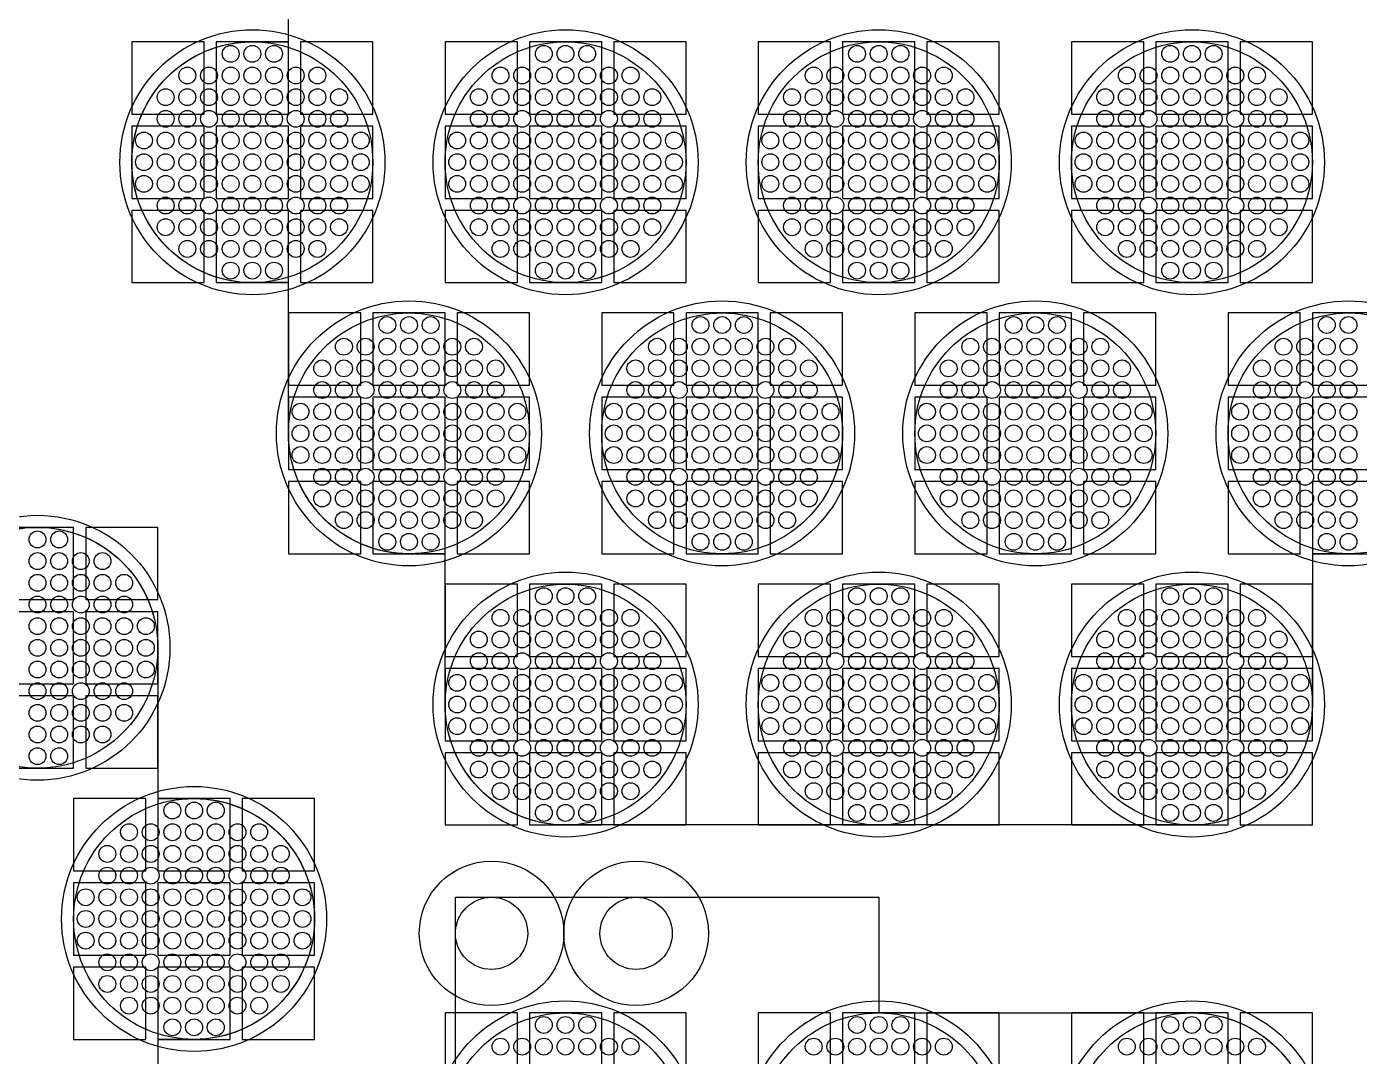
# Model space of a CAD drawing. Extents: x -49 to 54, y -38 to 38.
# Drawn here: x -33.47 to -27.94, y 10.43 to 14.7 of the extents above; entities that cross this region are included whole.
import ezdxf

# ---------------------------------------------------------------- set-up
doc = ezdxf.new("R2010")
doc.units = 0
for name, color, linetype in [('ADHESIVE_VIA_OPENINGS', 30, 'CONTINUOUS'), ('BACK_LAYER', 5, 'CONTINUOUS'), ('COND_LAYER_LOWER_ELECTRODE', 6, 'CONTINUOUS'), ('CONDUCTIVE_LAYER_BACK_LAYER', 2, 'CONTINUOUS'), ('EMITTER', 3, 'CONTINUOUS'), ('LOWER_ELECTRODE', 1, 'CONTINUOUS'), ('SUBSTRATE_VIA', 4, 'CONTINUOUS')]:
    doc.layers.add(name, color=color, linetype=linetype)

msp = doc.modelspace()

# ---------------------------------------------------------------- linework, layer by layer
at = {"layer": 'ADHESIVE_VIA_OPENINGS'}
for centre in [(-31.5372, 10.9366), (-30.9372, 10.9366)]:
    msp.add_circle(centre, 0.3, dxfattribs=at)
at = {"layer": 'BACK_LAYER'}
for points in [[(-33.0302, 14.3384), (-32.7302, 14.3384), (-32.7302, 14.6384), (-33.0302, 14.6384)], [(-32.6802, 14.3384), (-32.3802, 14.3384), (-32.3802, 14.6384), (-32.6802, 14.6384)], [(-32.3302, 14.3384), (-32.0302, 14.3384), (-32.0302, 14.6384), (-32.3302, 14.6384)], [(-31.7302, 14.3384), (-31.4302, 14.3384), (-31.4302, 14.6384), (-31.7302, 14.6384)], [(-31.3802, 14.3384), (-31.0802, 14.3384), (-31.0802, 14.6384), (-31.3802, 14.6384)], [(-31.0302, 14.3384), (-30.7302, 14.3384), (-30.7302, 14.6384), (-31.0302, 14.6384)], [(-30.4302, 14.3384), (-30.1302, 14.3384), (-30.1302, 14.6384), (-30.4302, 14.6384)], [(-30.0802, 14.3384), (-29.7802, 14.3384), (-29.7802, 14.6384), (-30.0802, 14.6384)], [(-29.7302, 14.3384), (-29.4302, 14.3384), (-29.4302, 14.6384), (-29.7302, 14.6384)], [(-29.1302, 14.3384), (-28.8302, 14.3384), (-28.8302, 14.6384), (-29.1302, 14.6384)], [(-28.7802, 14.3384), (-28.4802, 14.3384), (-28.4802, 14.6384), (-28.7802, 14.6384)], [(-28.4302, 14.3384), (-28.1302, 14.3384), (-28.1302, 14.6384), (-28.4302, 14.6384)], [(-33.0302, 13.9884), (-32.7302, 13.9884), (-32.7302, 14.2884), (-33.0302, 14.2884)], [(-32.6802, 13.9884), (-32.3802, 13.9884), (-32.3802, 14.2884), (-32.6802, 14.2884)], [(-32.3302, 13.9884), (-32.0302, 13.9884), (-32.0302, 14.2884), (-32.3302, 14.2884)], [(-31.7302, 13.9884), (-31.4302, 13.9884), (-31.4302, 14.2884), (-31.7302, 14.2884)], [(-31.3802, 13.9884), (-31.0802, 13.9884), (-31.0802, 14.2884), (-31.3802, 14.2884)], [(-31.0302, 13.9884), (-30.7302, 13.9884), (-30.7302, 14.2884), (-31.0302, 14.2884)], [(-30.4302, 13.9884), (-30.1302, 13.9884), (-30.1302, 14.2884), (-30.4302, 14.2884)], [(-30.0802, 13.9884), (-29.7802, 13.9884), (-29.7802, 14.2884), (-30.0802, 14.2884)], [(-29.7302, 13.9884), (-29.4302, 13.9884), (-29.4302, 14.2884), (-29.7302, 14.2884)], [(-29.1302, 13.9884), (-28.8302, 13.9884), (-28.8302, 14.2884), (-29.1302, 14.2884)], [(-28.7802, 13.9884), (-28.4802, 13.9884), (-28.4802, 14.2884), (-28.7802, 14.2884)], [(-28.4302, 13.9884), (-28.1302, 13.9884), (-28.1302, 14.2884), (-28.4302, 14.2884)], [(-33.0302, 13.6384), (-32.7302, 13.6384), (-32.7302, 13.9384), (-33.0302, 13.9384)], [(-32.6802, 13.6384), (-32.3802, 13.6384), (-32.3802, 13.9384), (-32.6802, 13.9384)], [(-32.3302, 13.6384), (-32.0302, 13.6384), (-32.0302, 13.9384), (-32.3302, 13.9384)], [(-31.7302, 13.6384), (-31.4302, 13.6384), (-31.4302, 13.9384), (-31.7302, 13.9384)], [(-31.3802, 13.6384), (-31.0802, 13.6384), (-31.0802, 13.9384), (-31.3802, 13.9384)], [(-31.0302, 13.6384), (-30.7302, 13.6384), (-30.7302, 13.9384), (-31.0302, 13.9384)], [(-30.4302, 13.6384), (-30.1302, 13.6384), (-30.1302, 13.9384), (-30.4302, 13.9384)], [(-30.0802, 13.6384), (-29.7802, 13.6384), (-29.7802, 13.9384), (-30.0802, 13.9384)], [(-29.7302, 13.6384), (-29.4302, 13.6384), (-29.4302, 13.9384), (-29.7302, 13.9384)], [(-29.1302, 13.6384), (-28.8302, 13.6384), (-28.8302, 13.9384), (-29.1302, 13.9384)], [(-28.7802, 13.6384), (-28.4802, 13.6384), (-28.4802, 13.9384), (-28.7802, 13.9384)], [(-28.4302, 13.6384), (-28.1302, 13.6384), (-28.1302, 13.9384), (-28.4302, 13.9384)], [(-32.3802, 13.2125), (-32.0802, 13.2125), (-32.0802, 13.5125), (-32.3802, 13.5125)], [(-32.0302, 13.2125), (-31.7302, 13.2125), (-31.7302, 13.5125), (-32.0302, 13.5125)], [(-31.6802, 13.2125), (-31.3802, 13.2125), (-31.3802, 13.5125), (-31.6802, 13.5125)], [(-31.0802, 13.2125), (-30.7802, 13.2125), (-30.7802, 13.5125), (-31.0802, 13.5125)], [(-30.7302, 13.2125), (-30.4302, 13.2125), (-30.4302, 13.5125), (-30.7302, 13.5125)], [(-30.3802, 13.2125), (-30.0802, 13.2125), (-30.0802, 13.5125), (-30.3802, 13.5125)], [(-29.7802, 13.2125), (-29.4802, 13.2125), (-29.4802, 13.5125), (-29.7802, 13.5125)], [(-29.4302, 13.2125), (-29.1302, 13.2125), (-29.1302, 13.5125), (-29.4302, 13.5125)], [(-29.0802, 13.2125), (-28.7802, 13.2125), (-28.7802, 13.5125), (-29.0802, 13.5125)], [(-28.4802, 13.2125), (-28.1802, 13.2125), (-28.1802, 13.5125), (-28.4802, 13.5125)], [(-28.1302, 13.2125), (-27.8302, 13.2125), (-27.8302, 13.5125), (-28.1302, 13.5125)], [(-32.3802, 12.8625), (-32.0802, 12.8625), (-32.0802, 13.1625), (-32.3802, 13.1625)], [(-32.0302, 12.8625), (-31.7302, 12.8625), (-31.7302, 13.1625), (-32.0302, 13.1625)], [(-31.6802, 12.8625), (-31.3802, 12.8625), (-31.3802, 13.1625), (-31.6802, 13.1625)], [(-31.0802, 12.8625), (-30.7802, 12.8625), (-30.7802, 13.1625), (-31.0802, 13.1625)], [(-30.7302, 12.8625), (-30.4302, 12.8625), (-30.4302, 13.1625), (-30.7302, 13.1625)], [(-30.3802, 12.8625), (-30.0802, 12.8625), (-30.0802, 13.1625), (-30.3802, 13.1625)], [(-29.7802, 12.8625), (-29.4802, 12.8625), (-29.4802, 13.1625), (-29.7802, 13.1625)], [(-29.4302, 12.8625), (-29.1302, 12.8625), (-29.1302, 13.1625), (-29.4302, 13.1625)], [(-29.0802, 12.8625), (-28.7802, 12.8625), (-28.7802, 13.1625), (-29.0802, 13.1625)], [(-28.4802, 12.8625), (-28.1802, 12.8625), (-28.1802, 13.1625), (-28.4802, 13.1625)], [(-28.1302, 12.8625), (-27.8302, 12.8625), (-27.8302, 13.1625), (-28.1302, 13.1625)], [(-32.3802, 12.5125), (-32.0802, 12.5125), (-32.0802, 12.8125), (-32.3802, 12.8125)], [(-32.0302, 12.5125), (-31.7302, 12.5125), (-31.7302, 12.8125), (-32.0302, 12.8125)], [(-31.6802, 12.5125), (-31.3802, 12.5125), (-31.3802, 12.8125), (-31.6802, 12.8125)], [(-31.0802, 12.5125), (-30.7802, 12.5125), (-30.7802, 12.8125), (-31.0802, 12.8125)], [(-30.7302, 12.5125), (-30.4302, 12.5125), (-30.4302, 12.8125), (-30.7302, 12.8125)], [(-30.3802, 12.5125), (-30.0802, 12.5125), (-30.0802, 12.8125), (-30.3802, 12.8125)], [(-29.7802, 12.5125), (-29.4802, 12.5125), (-29.4802, 12.8125), (-29.7802, 12.8125)], [(-29.4302, 12.5125), (-29.1302, 12.5125), (-29.1302, 12.8125), (-29.4302, 12.8125)], [(-29.0802, 12.5125), (-28.7802, 12.5125), (-28.7802, 12.8125), (-29.0802, 12.8125)], [(-28.4802, 12.5125), (-28.1802, 12.5125), (-28.1802, 12.8125), (-28.4802, 12.8125)], [(-28.1302, 12.5125), (-27.8302, 12.5125), (-27.8302, 12.8125), (-28.1302, 12.8125)], [(-33.5721, 12.3223), (-33.2721, 12.3223), (-33.2721, 12.6223), (-33.5721, 12.6223)], [(-33.2221, 12.3223), (-32.9221, 12.3223), (-32.9221, 12.6223), (-33.2221, 12.6223)], [(-31.7302, 12.0867), (-31.4302, 12.0867), (-31.4302, 12.3867), (-31.7302, 12.3867)], [(-31.3802, 12.0867), (-31.0802, 12.0867), (-31.0802, 12.3867), (-31.3802, 12.3867)], [(-31.0302, 12.0867), (-30.7302, 12.0867), (-30.7302, 12.3867), (-31.0302, 12.3867)], [(-30.4302, 12.0867), (-30.1302, 12.0867), (-30.1302, 12.3867), (-30.4302, 12.3867)], [(-30.0802, 12.0867), (-29.7802, 12.0867), (-29.7802, 12.3867), (-30.0802, 12.3867)], [(-29.7302, 12.0867), (-29.4302, 12.0867), (-29.4302, 12.3867), (-29.7302, 12.3867)], [(-29.1302, 12.0867), (-28.8302, 12.0867), (-28.8302, 12.3867), (-29.1302, 12.3867)], [(-28.7802, 12.0867), (-28.4802, 12.0867), (-28.4802, 12.3867), (-28.7802, 12.3867)], [(-28.4302, 12.0867), (-28.1302, 12.0867), (-28.1302, 12.3867), (-28.4302, 12.3867)], [(-33.5721, 11.9723), (-33.2721, 11.9723), (-33.2721, 12.2723), (-33.5721, 12.2723)], [(-33.2221, 11.9723), (-32.9221, 11.9723), (-32.9221, 12.2723), (-33.2221, 12.2723)], [(-31.7302, 11.7367), (-31.4302, 11.7367), (-31.4302, 12.0367), (-31.7302, 12.0367)], [(-31.3802, 11.7367), (-31.0802, 11.7367), (-31.0802, 12.0367), (-31.3802, 12.0367)], [(-31.0302, 11.7367), (-30.7302, 11.7367), (-30.7302, 12.0367), (-31.0302, 12.0367)], [(-30.4302, 11.7367), (-30.1302, 11.7367), (-30.1302, 12.0367), (-30.4302, 12.0367)], [(-30.0802, 11.7367), (-29.7802, 11.7367), (-29.7802, 12.0367), (-30.0802, 12.0367)], [(-29.7302, 11.7367), (-29.4302, 11.7367), (-29.4302, 12.0367), (-29.7302, 12.0367)], [(-29.1302, 11.7367), (-28.8302, 11.7367), (-28.8302, 12.0367), (-29.1302, 12.0367)], [(-28.7802, 11.7367), (-28.4802, 11.7367), (-28.4802, 12.0367), (-28.7802, 12.0367)], [(-28.4302, 11.7367), (-28.1302, 11.7367), (-28.1302, 12.0367), (-28.4302, 12.0367)], [(-33.5721, 11.6223), (-33.2721, 11.6223), (-33.2721, 11.9223), (-33.5721, 11.9223)], [(-33.2221, 11.6223), (-32.9221, 11.6223), (-32.9221, 11.9223), (-33.2221, 11.9223)], [(-31.7302, 11.3867), (-31.4302, 11.3867), (-31.4302, 11.6867), (-31.7302, 11.6867)], [(-31.3802, 11.3867), (-31.0802, 11.3867), (-31.0802, 11.6867), (-31.3802, 11.6867)], [(-31.0302, 11.3867), (-30.7302, 11.3867), (-30.7302, 11.6867), (-31.0302, 11.6867)], [(-30.4302, 11.3867), (-30.1302, 11.3867), (-30.1302, 11.6867), (-30.4302, 11.6867)], [(-30.0802, 11.3867), (-29.7802, 11.3867), (-29.7802, 11.6867), (-30.0802, 11.6867)], [(-29.7302, 11.3867), (-29.4302, 11.3867), (-29.4302, 11.6867), (-29.7302, 11.6867)], [(-29.1302, 11.3867), (-28.8302, 11.3867), (-28.8302, 11.6867), (-29.1302, 11.6867)], [(-28.7802, 11.3867), (-28.4802, 11.3867), (-28.4802, 11.6867), (-28.7802, 11.6867)], [(-28.4302, 11.3867), (-28.1302, 11.3867), (-28.1302, 11.6867), (-28.4302, 11.6867)], [(-33.2721, 11.1965), (-32.9721, 11.1965), (-32.9721, 11.4965), (-33.2721, 11.4965)], [(-32.9221, 11.1965), (-32.6221, 11.1965), (-32.6221, 11.4965), (-32.9221, 11.4965)], [(-32.5721, 11.1965), (-32.2721, 11.1965), (-32.2721, 11.4965), (-32.5721, 11.4965)], [(-33.2721, 10.8465), (-32.9721, 10.8465), (-32.9721, 11.1465), (-33.2721, 11.1465)], [(-32.9221, 10.8465), (-32.6221, 10.8465), (-32.6221, 11.1465), (-32.9221, 11.1465)], [(-32.5721, 10.8465), (-32.2721, 10.8465), (-32.2721, 11.1465), (-32.5721, 11.1465)], [(-33.2721, 10.4965), (-32.9721, 10.4965), (-32.9721, 10.7965), (-33.2721, 10.7965)], [(-32.9221, 10.4965), (-32.6221, 10.4965), (-32.6221, 10.7965), (-32.9221, 10.7965)], [(-32.5721, 10.4965), (-32.2721, 10.4965), (-32.2721, 10.7965), (-32.5721, 10.7965)], [(-31.7302, 10.3063), (-31.4302, 10.3063), (-31.4302, 10.6063), (-31.7302, 10.6063)], [(-31.3802, 10.3063), (-31.0802, 10.3063), (-31.0802, 10.6063), (-31.3802, 10.6063)], [(-31.0302, 10.3063), (-30.7302, 10.3063), (-30.7302, 10.6063), (-31.0302, 10.6063)], [(-30.4302, 10.3063), (-30.1302, 10.3063), (-30.1302, 10.6063), (-30.4302, 10.6063)], [(-30.0802, 10.3063), (-29.7802, 10.3063), (-29.7802, 10.6063), (-30.0802, 10.6063)], [(-29.7302, 10.3063), (-29.4302, 10.3063), (-29.4302, 10.6063), (-29.7302, 10.6063)], [(-29.1302, 10.3063), (-28.8302, 10.3063), (-28.8302, 10.6063), (-29.1302, 10.6063)], [(-28.7802, 10.3063), (-28.4802, 10.3063), (-28.4802, 10.6063), (-28.7802, 10.6063)], [(-28.4302, 10.3063), (-28.1302, 10.3063), (-28.1302, 10.6063), (-28.4302, 10.6063)]]:
    msp.add_lwpolyline(points, close=True, dxfattribs=at)
at = {"layer": 'COND_LAYER_LOWER_ELECTRODE'}
for centre in [(-32.5302, 14.1384), (-31.2302, 14.1384), (-29.9302, 14.1384), (-28.6302, 14.1384), (-31.8802, 13.0125), (-30.5802, 13.0125), (-29.2802, 13.0125), (-27.9802, 13.0125), (-33.4221, 12.1223), (-31.2302, 11.8867), (-29.9302, 11.8867), (-28.6302, 11.8867), (-32.7721, 10.9965), (-31.2302, 10.1063), (-29.9302, 10.1063), (-28.6302, 10.1063)]:
    msp.add_circle(centre, 0.55, dxfattribs=at)
at = {"layer": 'CONDUCTIVE_LAYER_BACK_LAYER'}
for points in [[(-27.9306, 12.515), (-27.9504, 12.5134), (-27.9703, 12.5126), (-28.1302, 12.5126), (-28.1302, 11.8867), (-28.1306, 11.8668), (-28.1318, 11.847), (-28.1338, 11.8272), (-28.1365, 11.8075), (-28.1401, 11.7879), (-28.1444, 11.7685), (-28.1495, 11.7493), (-28.1553, 11.7303), (-28.1619, 11.7115), (-28.1692, 11.6931), (-28.1773, 11.6749), (-28.1861, 11.657), (-28.1956, 11.6396), (-28.2057, 11.6225), (-28.2166, 11.6058), (-28.2281, 11.5896), (-28.2402, 11.5738), (-28.2529, 11.5586), (-28.2663, 11.5438), (-28.2802, 11.5296), (-28.2947, 11.516), (-28.3097, 11.503), (-28.3252, 11.4905), (-28.3412, 11.4787), (-28.3576, 11.4675), (-28.3745, 11.457), (-28.3918, 11.4472), (-28.4094, 11.4381), (-28.4275, 11.4297), (-28.4458, 11.422), (-28.4644, 11.415), (-28.4833, 11.4088), (-28.5024, 11.4033), (-28.5217, 11.3986), (-28.5412, 11.3947), (-28.5609, 11.3915), (-28.5806, 11.3892), (-28.6004, 11.3876), (-28.6203, 11.3868), (-31.2402, 11.3868), (-31.26, 11.3876), (-31.2798, 11.3892), (-31.2996, 11.3915), (-31.3192, 11.3947), (-31.3387, 11.3986), (-31.358, 11.4033), (-31.3771, 11.4088), (-31.396, 11.415), (-31.4147, 11.422), (-31.433, 11.4297), (-31.451, 11.4381), (-31.4687, 11.4472), (-31.4859, 11.457), (-31.5028, 11.4675), (-31.5193, 11.4787), (-31.5353, 11.4905), (-31.5508, 11.503), (-31.5658, 11.516), (-31.5802, 11.5296), (-31.5942, 11.5438), (-31.6075, 11.5586), (-31.6203, 11.5738), (-31.6324, 11.5896), (-31.6439, 11.6058), (-31.6547, 11.6225), (-31.6649, 11.6396), (-31.6744, 11.657), (-31.6831, 11.6749), (-31.6912, 11.6931), (-31.6985, 11.7115), (-31.7051, 11.7303), (-31.711, 11.7493), (-31.7161, 11.7685), (-31.7204, 11.7879), (-31.7239, 11.8075), (-31.7267, 11.8272), (-31.7286, 11.847), (-31.7298, 11.8668), (-31.7302, 11.8867), (-31.7302, 12.5126), (-31.8902, 12.5126), (-31.91, 12.5134), (-31.9298, 12.515), (-31.9496, 12.5174), (-31.9692, 12.5205), (-31.9887, 12.5244), (-32.008, 12.5291), (-32.0271, 12.5346), (-32.046, 12.5408), (-32.0647, 12.5478), (-32.083, 12.5555), (-32.101, 12.5639), (-32.1187, 12.573), (-32.1359, 12.5829), (-32.1528, 12.5934), (-32.1693, 12.6045), (-32.1853, 12.6164), (-32.2008, 12.6288), (-32.2158, 12.6418), (-32.2302, 12.6555), (-32.2442, 12.6697), (-32.2575, 12.6844), (-32.2703, 12.6997), (-32.2824, 12.7154), (-32.2939, 12.7317), (-32.3047, 12.7483), (-32.3149, 12.7654), (-32.3244, 12.7829), (-32.3331, 12.8007), (-32.3412, 12.8189), (-32.3485, 12.8374), (-32.3551, 12.8561), (-32.361, 12.8751), (-32.3661, 12.8944), (-32.3704, 12.9138), (-32.3739, 12.9333), (-32.3767, 12.953), (-32.3786, 12.9728), (-32.3798, 12.9927), (-32.3802, 13.0125), (-32.3802, 13.6385), (-32.5402, 13.6385), (-32.56, 13.6393), (-32.5798, 13.6408), (-32.5996, 13.6432), (-32.6192, 13.6463), (-32.6387, 13.6503), (-32.658, 13.655), (-32.6771, 13.6604), (-32.696, 13.6667), (-32.7147, 13.6736), (-32.733, 13.6813), (-32.751, 13.6897), (-32.7687, 13.6989), (-32.7859, 13.7087), (-32.8028, 13.7192), (-32.8193, 13.7304), (-32.8353, 13.7422), (-32.8508, 13.7546), (-32.8658, 13.7677), (-32.8802, 13.7813), (-32.8942, 13.7955), (-32.9075, 13.8103), (-32.9203, 13.8255), (-32.9324, 13.8413), (-32.9439, 13.8575), (-32.9547, 13.8742), (-32.9649, 13.8912), (-32.9744, 13.9087), (-32.9831, 13.9266), (-32.9912, 13.9447), (-32.9985, 13.9632), (-33.0051, 13.982), (-33.011, 14.001), (-33.0161, 14.0202), (-33.0204, 14.0396), (-33.0239, 14.0592), (-33.0267, 14.0789), (-33.0286, 14.0986), (-33.0298, 14.1185), (-33.0302, 14.1384), (-33.0298, 14.1582), (-33.0286, 14.1781), (-33.0267, 14.1979), (-33.0239, 14.2176), (-33.0204, 14.2371), (-33.0161, 14.2565), (-33.011, 14.2758), (-33.0051, 14.2948), (-32.9985, 14.3135), (-32.9912, 14.332), (-32.9831, 14.3502), (-32.9744, 14.368), (-32.9649, 14.3855), (-32.9547, 14.4026), (-32.9439, 14.4192), (-32.9324, 14.4355), (-32.9203, 14.4512), (-32.9075, 14.4665), (-32.8942, 14.4812), (-32.8802, 14.4954), (-32.8658, 14.509), (-32.8508, 14.5221), (-32.8353, 14.5345), (-32.8193, 14.5463), (-32.8028, 14.5575), (-32.7859, 14.568), (-32.7687, 14.5779), (-32.751, 14.587), (-32.733, 14.5954), (-32.7147, 14.6031), (-32.696, 14.6101), (-32.6771, 14.6163), (-32.658, 14.6218), (-32.6387, 14.6265), (-32.6192, 14.6304), (-32.5996, 14.6335), (-32.5798, 14.6359), (-32.56, 14.6375), (-32.5402, 14.6383), (-32.3802, 14.6383), (-32.3802, 15.2642)], [(-33.5721, 12.6222), (-33.4121, 12.6222), (-33.3923, 12.6214), (-33.3725, 12.6199), (-33.3527, 12.6175), (-33.3331, 12.6144), (-33.3136, 12.6104), (-33.2943, 12.6057), (-33.2752, 12.6003), (-33.2563, 12.594), (-33.2376, 12.5871), (-33.2193, 12.5794), (-33.2013, 12.571), (-33.1836, 12.5618), (-33.1664, 12.552), (-33.1495, 12.5415), (-33.133, 12.5303), (-33.117, 12.5185), (-33.1015, 12.5061), (-33.0865, 12.493), (-33.0721, 12.4794), (-33.0581, 12.4652), (-33.0448, 12.4505), (-33.0321, 12.4352), (-33.0199, 12.4194), (-33.0084, 12.4032), (-32.9976, 12.3865), (-32.9874, 12.3695), (-32.9779, 12.352), (-32.9692, 12.3341), (-32.9611, 12.316), (-32.9538, 12.2975), (-32.9472, 12.2787), (-32.9413, 12.2597), (-32.9362, 12.2405), (-32.9319, 12.2211), (-32.9284, 12.2015), (-32.9256, 12.1818), (-32.9237, 12.1621), (-32.9225, 12.1422), (-32.9221, 12.1223), (-32.9221, 11.4964), (-32.7621, 11.4964), (-32.7423, 11.4956), (-32.7225, 11.494), (-32.7027, 11.4917), (-32.6831, 11.4885), (-32.6636, 11.4846), (-32.6443, 11.4799), (-32.6252, 11.4744), (-32.6063, 11.4682), (-32.5876, 11.4612), (-32.5693, 11.4535), (-32.5513, 11.4451), (-32.5336, 11.436), (-32.5164, 11.4262), (-32.4995, 11.4157), (-32.483, 11.4045), (-32.467, 11.3927), (-32.4515, 11.3802), (-32.4365, 11.3672), (-32.4221, 11.3536), (-32.4081, 11.3394), (-32.3948, 11.3246), (-32.3821, 11.3094), (-32.3699, 11.2936), (-32.3584, 11.2774), (-32.3476, 11.2607), (-32.3374, 11.2436), (-32.3279, 11.2262), (-32.3192, 11.2083), (-32.3111, 11.1901), (-32.3038, 11.1717), (-32.2972, 11.1529), (-32.2913, 11.1339), (-32.2862, 11.1147), (-32.2819, 11.0953), (-32.2784, 11.0757), (-32.2756, 11.056), (-32.2737, 11.0362), (-32.2725, 11.0164), (-32.2721, 10.9965), (-32.2725, 10.9766), (-32.2737, 10.9568), (-32.2756, 10.937), (-32.2784, 10.9173), (-32.2819, 10.8977), (-32.2862, 10.8783), (-32.2913, 10.8591), (-32.2972, 10.8401), (-32.3038, 10.8213), (-32.3111, 10.8029), (-32.3192, 10.7847), (-32.3279, 10.7669), (-32.3374, 10.7494), (-32.3476, 10.7323), (-32.3584, 10.7156), (-32.3699, 10.6994), (-32.3821, 10.6837), (-32.3948, 10.6684), (-32.4081, 10.6537), (-32.4221, 10.6395), (-32.4365, 10.6258), (-32.4515, 10.6128), (-32.467, 10.6003), (-32.483, 10.5885), (-32.4995, 10.5773), (-32.5164, 10.5668), (-32.5336, 10.557), (-32.5513, 10.5479), (-32.5693, 10.5395), (-32.5876, 10.5318), (-32.6063, 10.5248), (-32.6252, 10.5186), (-32.6443, 10.5131), (-32.6636, 10.5084), (-32.6831, 10.5045), (-32.7027, 10.5013), (-32.7225, 10.499), (-32.7423, 10.4974), (-32.7621, 10.4966), (-32.9221, 10.4966), (-32.9221, 9.8707)], [(-31.6872, 10.3091), (-31.6872, 11.0866), (-29.9302, 11.0866), (-29.9302, 10.6062), (-28.6203, 10.6062), (-28.6004, 10.6054), (-28.5806, 10.6038), (-28.5609, 10.6015), (-28.5412, 10.5983), (-28.5217, 10.5944), (-28.5024, 10.5897), (-28.4833, 10.5842), (-28.4644, 10.578), (-28.4458, 10.5711), (-28.4275, 10.5634), (-28.4094, 10.5549), (-28.3918, 10.5458), (-28.3745, 10.536), (-28.3576, 10.5255), (-28.3412, 10.5143), (-28.3252, 10.5025), (-28.3097, 10.49), (-28.2947, 10.477), (-28.2802, 10.4634), (-28.2663, 10.4492), (-28.2529, 10.4344), (-28.2402, 10.4192)]]:
    msp.add_lwpolyline(points, dxfattribs=at)
at = {"layer": 'EMITTER'}
for centre in [(-32.5302, 14.1384), (-31.2302, 14.1384), (-29.9302, 14.1384), (-28.6302, 14.1384), (-31.8802, 13.0125), (-30.5802, 13.0125), (-29.2802, 13.0125), (-27.9802, 13.0125), (-33.4221, 12.1223), (-31.2302, 11.8867), (-29.9302, 11.8867), (-28.6302, 11.8867), (-32.7721, 10.9965), (-31.2302, 10.1063), (-29.9302, 10.1063), (-28.6302, 10.1063)]:
    msp.add_circle(centre, 0.5, dxfattribs=at)
at = {"layer": 'LOWER_ELECTRODE'}
for centre in [(-32.6202, 14.5884), (-32.5302, 14.5884), (-32.4402, 14.5884), (-31.3202, 14.5884), (-31.2302, 14.5884), (-31.1402, 14.5884), (-30.0202, 14.5884), (-29.9302, 14.5884), (-29.8402, 14.5884), (-28.7202, 14.5884), (-28.6302, 14.5884), (-28.5402, 14.5884), (-32.8002, 14.4984), (-32.7102, 14.4984), (-32.6202, 14.4984), (-32.5302, 14.4984), (-32.4402, 14.4984), (-32.3502, 14.4984), (-32.2602, 14.4984), (-31.5002, 14.4984), (-31.4102, 14.4984), (-31.3202, 14.4984), (-31.2302, 14.4984), (-31.1402, 14.4984), (-31.0502, 14.4984), (-30.9602, 14.4984), (-30.2002, 14.4984), (-30.1102, 14.4984), (-30.0202, 14.4984), (-29.9302, 14.4984), (-29.8402, 14.4984), (-29.7502, 14.4984), (-29.6602, 14.4984), (-28.9002, 14.4984), (-28.8102, 14.4984), (-28.7202, 14.4984), (-28.6302, 14.4984), (-28.5402, 14.4984), (-28.4502, 14.4984), (-28.3602, 14.4984), (-32.8902, 14.4084), (-32.8002, 14.4084), (-32.7102, 14.4084), (-32.6202, 14.4084), (-32.5302, 14.4084), (-32.4402, 14.4084), (-32.3502, 14.4084), (-32.2602, 14.4084), (-32.1702, 14.4084), (-31.5902, 14.4084), (-31.5002, 14.4084), (-31.4102, 14.4084), (-31.3202, 14.4084), (-31.2302, 14.4084), (-31.1402, 14.4084), (-31.0502, 14.4084), (-30.9602, 14.4084), (-30.8702, 14.4084), (-30.2902, 14.4084), (-30.2002, 14.4084), (-30.1102, 14.4084), (-30.0202, 14.4084), (-29.9302, 14.4084), (-29.8402, 14.4084), (-29.7502, 14.4084), (-29.6602, 14.4084), (-29.5702, 14.4084), (-28.9902, 14.4084), (-28.9002, 14.4084), (-28.8102, 14.4084), (-28.7202, 14.4084), (-28.6302, 14.4084), (-28.5402, 14.4084), (-28.4502, 14.4084), (-28.3602, 14.4084), (-28.2702, 14.4084), (-32.8902, 14.3184), (-32.8002, 14.3184), (-32.7102, 14.3184), (-32.6202, 14.3184), (-32.5302, 14.3184), (-32.4402, 14.3184), (-32.3502, 14.3184), (-32.2602, 14.3184), (-32.1702, 14.3184), (-31.5902, 14.3184), (-31.5002, 14.3184), (-31.4102, 14.3184), (-31.3202, 14.3184), (-31.2302, 14.3184), (-31.1402, 14.3184), (-31.0502, 14.3184), (-30.9602, 14.3184), (-30.8702, 14.3184), (-30.2902, 14.3184), (-30.2002, 14.3184), (-30.1102, 14.3184), (-30.0202, 14.3184), (-29.9302, 14.3184), (-29.8402, 14.3184), (-29.7502, 14.3184), (-29.6602, 14.3184), (-29.5702, 14.3184), (-28.9902, 14.3184), (-28.9002, 14.3184), (-28.8102, 14.3184), (-28.7202, 14.3184), (-28.6302, 14.3184), (-28.5402, 14.3184), (-28.4502, 14.3184), (-28.3602, 14.3184), (-28.2702, 14.3184), (-32.9802, 14.2284), (-32.8902, 14.2284), (-32.8002, 14.2284), (-32.7102, 14.2284), (-32.6202, 14.2284), (-32.5302, 14.2284), (-32.4402, 14.2284), (-32.3502, 14.2284), (-32.2602, 14.2284), (-32.1702, 14.2284), (-32.0802, 14.2284), (-31.6802, 14.2284), (-31.5902, 14.2284), (-31.5002, 14.2284), (-31.4102, 14.2284), (-31.3202, 14.2284), (-31.2302, 14.2284), (-31.1402, 14.2284), (-31.0502, 14.2284), (-30.9602, 14.2284), (-30.8702, 14.2284), (-30.7802, 14.2284), (-30.3802, 14.2284), (-30.2902, 14.2284), (-30.2002, 14.2284), (-30.1102, 14.2284), (-30.0202, 14.2284), (-29.9302, 14.2284), (-29.8402, 14.2284), (-29.7502, 14.2284), (-29.6602, 14.2284), (-29.5702, 14.2284), (-29.4802, 14.2284), (-29.0802, 14.2284), (-28.9902, 14.2284), (-28.9002, 14.2284), (-28.8102, 14.2284), (-28.7202, 14.2284), (-28.6302, 14.2284), (-28.5402, 14.2284), (-28.4502, 14.2284), (-28.3602, 14.2284), (-28.2702, 14.2284), (-28.1802, 14.2284), (-32.9802, 14.1384), (-32.8902, 14.1384), (-32.8002, 14.1384), (-32.7102, 14.1384), (-32.6202, 14.1384), (-32.5302, 14.1384), (-32.4402, 14.1384), (-32.3502, 14.1384), (-32.2602, 14.1384), (-32.1702, 14.1384), (-32.0802, 14.1384), (-31.6802, 14.1384), (-31.5902, 14.1384), (-31.5002, 14.1384), (-31.4102, 14.1384), (-31.3202, 14.1384), (-31.2302, 14.1384), (-31.1402, 14.1384), (-31.0502, 14.1384), (-30.9602, 14.1384), (-30.8702, 14.1384), (-30.7802, 14.1384), (-30.3802, 14.1384), (-30.2902, 14.1384), (-30.2002, 14.1384), (-30.1102, 14.1384), (-30.0202, 14.1384), (-29.9302, 14.1384), (-29.8402, 14.1384), (-29.7502, 14.1384), (-29.6602, 14.1384), (-29.5702, 14.1384), (-29.4802, 14.1384), (-29.0802, 14.1384), (-28.9902, 14.1384), (-28.9002, 14.1384), (-28.8102, 14.1384), (-28.7202, 14.1384), (-28.6302, 14.1384), (-28.5402, 14.1384), (-28.4502, 14.1384), (-28.3602, 14.1384), (-28.2702, 14.1384), (-28.1802, 14.1384), (-32.9802, 14.0484), (-32.8902, 14.0484), (-32.8002, 14.0484), (-32.7102, 14.0484), (-32.6202, 14.0484), (-32.5302, 14.0484), (-32.4402, 14.0484), (-32.3502, 14.0484), (-32.2602, 14.0484), (-32.1702, 14.0484), (-32.0802, 14.0484), (-31.6802, 14.0484), (-31.5902, 14.0484), (-31.5002, 14.0484), (-31.4102, 14.0484), (-31.3202, 14.0484), (-31.2302, 14.0484), (-31.1402, 14.0484), (-31.0502, 14.0484), (-30.9602, 14.0484), (-30.8702, 14.0484), (-30.7802, 14.0484), (-30.3802, 14.0484), (-30.2902, 14.0484), (-30.2002, 14.0484), (-30.1102, 14.0484), (-30.0202, 14.0484), (-29.9302, 14.0484), (-29.8402, 14.0484), (-29.7502, 14.0484), (-29.6602, 14.0484), (-29.5702, 14.0484), (-29.4802, 14.0484), (-29.0802, 14.0484), (-28.9902, 14.0484), (-28.9002, 14.0484), (-28.8102, 14.0484), (-28.7202, 14.0484), (-28.6302, 14.0484), (-28.5402, 14.0484), (-28.4502, 14.0484), (-28.3602, 14.0484), (-28.2702, 14.0484), (-28.1802, 14.0484), (-32.8902, 13.9584), (-32.8002, 13.9584), (-32.7102, 13.9584), (-32.6202, 13.9584), (-32.5302, 13.9584), (-32.4402, 13.9584), (-32.3502, 13.9584), (-32.2602, 13.9584), (-32.1702, 13.9584), (-31.5902, 13.9584), (-31.5002, 13.9584), (-31.4102, 13.9584), (-31.3202, 13.9584), (-31.2302, 13.9584), (-31.1402, 13.9584), (-31.0502, 13.9584), (-30.9602, 13.9584), (-30.8702, 13.9584), (-30.2902, 13.9584), (-30.2002, 13.9584), (-30.1102, 13.9584), (-30.0202, 13.9584), (-29.9302, 13.9584), (-29.8402, 13.9584), (-29.7502, 13.9584), (-29.6602, 13.9584), (-29.5702, 13.9584), (-28.9902, 13.9584), (-28.9002, 13.9584), (-28.8102, 13.9584), (-28.7202, 13.9584), (-28.6302, 13.9584), (-28.5402, 13.9584), (-28.4502, 13.9584), (-28.3602, 13.9584), (-28.2702, 13.9584), (-32.8902, 13.8684), (-32.8002, 13.8684), (-32.7102, 13.8684), (-32.6202, 13.8684), (-32.5302, 13.8684), (-32.4402, 13.8684), (-32.3502, 13.8684), (-32.2602, 13.8684), (-32.1702, 13.8684), (-31.5902, 13.8684), (-31.5002, 13.8684), (-31.4102, 13.8684), (-31.3202, 13.8684), (-31.2302, 13.8684), (-31.1402, 13.8684), (-31.0502, 13.8684), (-30.9602, 13.8684), (-30.8702, 13.8684), (-30.2902, 13.8684), (-30.2002, 13.8684), (-30.1102, 13.8684), (-30.0202, 13.8684), (-29.9302, 13.8684), (-29.8402, 13.8684), (-29.7502, 13.8684), (-29.6602, 13.8684), (-29.5702, 13.8684), (-28.9902, 13.8684), (-28.9002, 13.8684), (-28.8102, 13.8684), (-28.7202, 13.8684), (-28.6302, 13.8684), (-28.5402, 13.8684), (-28.4502, 13.8684), (-28.3602, 13.8684), (-28.2702, 13.8684), (-32.8002, 13.7784), (-32.7102, 13.7784), (-32.6202, 13.7784), (-32.5302, 13.7784), (-32.4402, 13.7784), (-32.3502, 13.7784), (-32.2602, 13.7784), (-31.5002, 13.7784), (-31.4102, 13.7784), (-31.3202, 13.7784), (-31.2302, 13.7784), (-31.1402, 13.7784), (-31.0502, 13.7784), (-30.9602, 13.7784), (-30.2002, 13.7784), (-30.1102, 13.7784), (-30.0202, 13.7784), (-29.9302, 13.7784), (-29.8402, 13.7784), (-29.7502, 13.7784), (-29.6602, 13.7784), (-28.9002, 13.7784), (-28.8102, 13.7784), (-28.7202, 13.7784), (-28.6302, 13.7784), (-28.5402, 13.7784), (-28.4502, 13.7784), (-28.3602, 13.7784), (-32.6202, 13.6884), (-32.5302, 13.6884), (-32.4402, 13.6884), (-31.3202, 13.6884), (-31.2302, 13.6884), (-31.1402, 13.6884), (-30.0202, 13.6884), (-29.9302, 13.6884), (-29.8402, 13.6884), (-28.7202, 13.6884), (-28.6302, 13.6884), (-28.5402, 13.6884), (-31.9702, 13.4625), (-31.8802, 13.4625), (-31.7902, 13.4625), (-30.6702, 13.4625), (-30.5802, 13.4625), (-30.4902, 13.4625), (-29.3702, 13.4625), (-29.2802, 13.4625), (-29.1902, 13.4625), (-28.0702, 13.4625), (-27.9802, 13.4625), (-32.1502, 13.3725), (-32.0602, 13.3725), (-31.9702, 13.3725), (-31.8802, 13.3725), (-31.7902, 13.3725), (-31.7002, 13.3725), (-31.6102, 13.3725), (-30.8502, 13.3725), (-30.7602, 13.3725), (-30.6702, 13.3725), (-30.5802, 13.3725), (-30.4902, 13.3725), (-30.4002, 13.3725), (-30.3102, 13.3725), (-29.5502, 13.3725), (-29.4602, 13.3725), (-29.3702, 13.3725), (-29.2802, 13.3725), (-29.1902, 13.3725), (-29.1002, 13.3725), (-29.0102, 13.3725), (-28.2502, 13.3725), (-28.1602, 13.3725), (-28.0702, 13.3725), (-27.9802, 13.3725), (-32.2402, 13.2825), (-32.1502, 13.2825), (-32.0602, 13.2825), (-31.9702, 13.2825), (-31.8802, 13.2825), (-31.7902, 13.2825), (-31.7002, 13.2825), (-31.6102, 13.2825), (-31.5202, 13.2825), (-30.9402, 13.2825), (-30.8502, 13.2825), (-30.7602, 13.2825), (-30.6702, 13.2825), (-30.5802, 13.2825), (-30.4902, 13.2825), (-30.4002, 13.2825), (-30.3102, 13.2825), (-30.2202, 13.2825), (-29.6402, 13.2825), (-29.5502, 13.2825), (-29.4602, 13.2825), (-29.3702, 13.2825), (-29.2802, 13.2825), (-29.1902, 13.2825), (-29.1002, 13.2825), (-29.0102, 13.2825), (-28.9202, 13.2825), (-28.3402, 13.2825), (-28.2502, 13.2825), (-28.1602, 13.2825), (-28.0702, 13.2825), (-27.9802, 13.2825), (-32.2402, 13.1925), (-32.1502, 13.1925), (-32.0602, 13.1925), (-31.9702, 13.1925), (-31.8802, 13.1925), (-31.7902, 13.1925), (-31.7002, 13.1925), (-31.6102, 13.1925), (-31.5202, 13.1925), (-30.9402, 13.1925), (-30.8502, 13.1925), (-30.7602, 13.1925), (-30.6702, 13.1925), (-30.5802, 13.1925), (-30.4902, 13.1925), (-30.4002, 13.1925), (-30.3102, 13.1925), (-30.2202, 13.1925), (-29.6402, 13.1925), (-29.5502, 13.1925), (-29.4602, 13.1925), (-29.3702, 13.1925), (-29.2802, 13.1925), (-29.1902, 13.1925), (-29.1002, 13.1925), (-29.0102, 13.1925), (-28.9202, 13.1925), (-28.3402, 13.1925), (-28.2502, 13.1925), (-28.1602, 13.1925), (-28.0702, 13.1925), (-27.9802, 13.1925), (-32.3302, 13.1025), (-32.2402, 13.1025), (-32.1502, 13.1025), (-32.0602, 13.1025), (-31.9702, 13.1025), (-31.8802, 13.1025), (-31.7902, 13.1025), (-31.7002, 13.1025), (-31.6102, 13.1025), (-31.5202, 13.1025), (-31.4302, 13.1025), (-31.0302, 13.1025), (-30.9402, 13.1025), (-30.8502, 13.1025), (-30.7602, 13.1025), (-30.6702, 13.1025), (-30.5802, 13.1025), (-30.4902, 13.1025), (-30.4002, 13.1025), (-30.3102, 13.1025), (-30.2202, 13.1025), (-30.1302, 13.1025), (-29.7302, 13.1025), (-29.6402, 13.1025), (-29.5502, 13.1025), (-29.4602, 13.1025), (-29.3702, 13.1025), (-29.2802, 13.1025), (-29.1902, 13.1025), (-29.1002, 13.1025), (-29.0102, 13.1025), (-28.9202, 13.1025), (-28.8302, 13.1025), (-28.4302, 13.1025), (-28.3402, 13.1025), (-28.2502, 13.1025), (-28.1602, 13.1025), (-28.0702, 13.1025), (-27.9802, 13.1025), (-32.3302, 13.0125), (-32.2402, 13.0125), (-32.1502, 13.0125), (-32.0602, 13.0125), (-31.9702, 13.0125), (-31.8802, 13.0125), (-31.7902, 13.0125), (-31.7002, 13.0125), (-31.6102, 13.0125), (-31.5202, 13.0125), (-31.4302, 13.0125), (-31.0302, 13.0125), (-30.9402, 13.0125), (-30.8502, 13.0125), (-30.7602, 13.0125), (-30.6702, 13.0125), (-30.5802, 13.0125), (-30.4902, 13.0125), (-30.4002, 13.0125), (-30.3102, 13.0125), (-30.2202, 13.0125), (-30.1302, 13.0125), (-29.7302, 13.0125), (-29.6402, 13.0125), (-29.5502, 13.0125), (-29.4602, 13.0125), (-29.3702, 13.0125), (-29.2802, 13.0125), (-29.1902, 13.0125), (-29.1002, 13.0125), (-29.0102, 13.0125), (-28.9202, 13.0125), (-28.8302, 13.0125), (-28.4302, 13.0125), (-28.3402, 13.0125), (-28.2502, 13.0125), (-28.1602, 13.0125), (-28.0702, 13.0125), (-27.9802, 13.0125), (-32.3302, 12.9225), (-32.2402, 12.9225), (-32.1502, 12.9225), (-32.0602, 12.9225), (-31.9702, 12.9225), (-31.8802, 12.9225), (-31.7902, 12.9225), (-31.7002, 12.9225), (-31.6102, 12.9225), (-31.5202, 12.9225), (-31.4302, 12.9225), (-31.0302, 12.9225), (-30.9402, 12.9225), (-30.8502, 12.9225), (-30.7602, 12.9225), (-30.6702, 12.9225), (-30.5802, 12.9225), (-30.4902, 12.9225), (-30.4002, 12.9225), (-30.3102, 12.9225), (-30.2202, 12.9225), (-30.1302, 12.9225), (-29.7302, 12.9225), (-29.6402, 12.9225), (-29.5502, 12.9225), (-29.4602, 12.9225), (-29.3702, 12.9225), (-29.2802, 12.9225), (-29.1902, 12.9225), (-29.1002, 12.9225), (-29.0102, 12.9225), (-28.9202, 12.9225), (-28.8302, 12.9225), (-28.4302, 12.9225), (-28.3402, 12.9225), (-28.2502, 12.9225), (-28.1602, 12.9225), (-28.0702, 12.9225), (-27.9802, 12.9225), (-32.2402, 12.8325), (-32.1502, 12.8325), (-32.0602, 12.8325), (-31.9702, 12.8325), (-31.8802, 12.8325), (-31.7902, 12.8325), (-31.7002, 12.8325), (-31.6102, 12.8325), (-31.5202, 12.8325), (-30.9402, 12.8325), (-30.8502, 12.8325), (-30.7602, 12.8325), (-30.6702, 12.8325), (-30.5802, 12.8325), (-30.4902, 12.8325), (-30.4002, 12.8325), (-30.3102, 12.8325), (-30.2202, 12.8325), (-29.6402, 12.8325), (-29.5502, 12.8325), (-29.4602, 12.8325), (-29.3702, 12.8325), (-29.2802, 12.8325), (-29.1902, 12.8325), (-29.1002, 12.8325), (-29.0102, 12.8325), (-28.9202, 12.8325), (-28.3402, 12.8325), (-28.2502, 12.8325), (-28.1602, 12.8325), (-28.0702, 12.8325), (-27.9802, 12.8325), (-32.2402, 12.7425), (-32.1502, 12.7425), (-32.0602, 12.7425), (-31.9702, 12.7425), (-31.8802, 12.7425), (-31.7902, 12.7425), (-31.7002, 12.7425), (-31.6102, 12.7425), (-31.5202, 12.7425), (-30.9402, 12.7425), (-30.8502, 12.7425), (-30.7602, 12.7425), (-30.6702, 12.7425), (-30.5802, 12.7425), (-30.4902, 12.7425), (-30.4002, 12.7425), (-30.3102, 12.7425), (-30.2202, 12.7425), (-29.6402, 12.7425), (-29.5502, 12.7425), (-29.4602, 12.7425), (-29.3702, 12.7425), (-29.2802, 12.7425), (-29.1902, 12.7425), (-29.1002, 12.7425), (-29.0102, 12.7425), (-28.9202, 12.7425), (-28.3402, 12.7425), (-28.2502, 12.7425), (-28.1602, 12.7425), (-28.0702, 12.7425), (-27.9802, 12.7425), (-32.1502, 12.6525), (-32.0602, 12.6525), (-31.9702, 12.6525), (-31.8802, 12.6525), (-31.7902, 12.6525), (-31.7002, 12.6525), (-31.6102, 12.6525), (-30.8502, 12.6525), (-30.7602, 12.6525), (-30.6702, 12.6525), (-30.5802, 12.6525), (-30.4902, 12.6525), (-30.4002, 12.6525), (-30.3102, 12.6525), (-29.5502, 12.6525), (-29.4602, 12.6525), (-29.3702, 12.6525), (-29.2802, 12.6525), (-29.1902, 12.6525), (-29.1002, 12.6525), (-29.0102, 12.6525), (-28.2502, 12.6525), (-28.1602, 12.6525), (-28.0702, 12.6525), (-27.9802, 12.6525), (-33.4221, 12.5723), (-33.3321, 12.5723), (-31.9702, 12.5625), (-31.8802, 12.5625), (-31.7902, 12.5625), (-30.6702, 12.5625), (-30.5802, 12.5625), (-30.4902, 12.5625), (-29.3702, 12.5625), (-29.2802, 12.5625), (-29.1902, 12.5625), (-28.0702, 12.5625), (-27.9802, 12.5625), (-33.4221, 12.4823), (-33.3321, 12.4823), (-33.2421, 12.4823), (-33.1521, 12.4823), (-33.4221, 12.3923), (-33.3321, 12.3923), (-33.2421, 12.3923), (-33.1521, 12.3923), (-33.0621, 12.3923), (-33.4221, 12.3023), (-33.3321, 12.3023), (-33.2421, 12.3023), (-33.1521, 12.3023), (-33.0621, 12.3023), (-31.3202, 12.3367), (-31.2302, 12.3367), (-31.1402, 12.3367), (-30.0202, 12.3367), (-29.9302, 12.3367), (-29.8402, 12.3367), (-28.7202, 12.3367), (-28.6302, 12.3367), (-28.5402, 12.3367), (-31.5002, 12.2467), (-31.4102, 12.2467), (-31.3202, 12.2467), (-31.2302, 12.2467), (-31.1402, 12.2467), (-31.0502, 12.2467), (-30.9602, 12.2467), (-30.2002, 12.2467), (-30.1102, 12.2467), (-30.0202, 12.2467), (-29.9302, 12.2467), (-29.8402, 12.2467), (-29.7502, 12.2467), (-29.6602, 12.2467), (-28.9002, 12.2467), (-28.8102, 12.2467), (-28.7202, 12.2467), (-28.6302, 12.2467), (-28.5402, 12.2467), (-28.4502, 12.2467), (-28.3602, 12.2467), (-33.4221, 12.2123), (-33.3321, 12.2123), (-33.2421, 12.2123), (-33.1521, 12.2123), (-33.0621, 12.2123), (-32.9721, 12.2123), (-31.5902, 12.1567), (-31.5002, 12.1567), (-31.4102, 12.1567), (-31.3202, 12.1567), (-31.2302, 12.1567), (-31.1402, 12.1567), (-31.0502, 12.1567), (-30.9602, 12.1567), (-30.8702, 12.1567), (-30.2902, 12.1567), (-30.2002, 12.1567), (-30.1102, 12.1567), (-30.0202, 12.1567), (-29.9302, 12.1567), (-29.8402, 12.1567), (-29.7502, 12.1567), (-29.6602, 12.1567), (-29.5702, 12.1567), (-28.9902, 12.1567), (-28.9002, 12.1567), (-28.8102, 12.1567), (-28.7202, 12.1567), (-28.6302, 12.1567), (-28.5402, 12.1567), (-28.4502, 12.1567), (-28.3602, 12.1567), (-28.2702, 12.1567), (-33.4221, 12.1223), (-33.3321, 12.1223), (-33.2421, 12.1223), (-33.1521, 12.1223), (-33.0621, 12.1223), (-32.9721, 12.1223), (-33.4221, 12.0323), (-33.3321, 12.0323), (-33.2421, 12.0323), (-33.1521, 12.0323), (-33.0621, 12.0323), (-32.9721, 12.0323), (-31.5902, 12.0667), (-31.5002, 12.0667), (-31.4102, 12.0667), (-31.3202, 12.0667), (-31.2302, 12.0667), (-31.1402, 12.0667), (-31.0502, 12.0667), (-30.9602, 12.0667), (-30.8702, 12.0667), (-30.2902, 12.0667), (-30.2002, 12.0667), (-30.1102, 12.0667), (-30.0202, 12.0667), (-29.9302, 12.0667), (-29.8402, 12.0667), (-29.7502, 12.0667), (-29.6602, 12.0667), (-29.5702, 12.0667), (-28.9902, 12.0667), (-28.9002, 12.0667), (-28.8102, 12.0667), (-28.7202, 12.0667), (-28.6302, 12.0667), (-28.5402, 12.0667), (-28.4502, 12.0667), (-28.3602, 12.0667), (-28.2702, 12.0667), (-31.6802, 11.9767), (-31.5902, 11.9767), (-31.5002, 11.9767), (-31.4102, 11.9767), (-31.3202, 11.9767), (-31.2302, 11.9767), (-31.1402, 11.9767), (-31.0502, 11.9767), (-30.9602, 11.9767), (-30.8702, 11.9767), (-30.7802, 11.9767), (-30.3802, 11.9767), (-30.2902, 11.9767), (-30.2002, 11.9767), (-30.1102, 11.9767), (-30.0202, 11.9767), (-29.9302, 11.9767), (-29.8402, 11.9767), (-29.7502, 11.9767), (-29.6602, 11.9767), (-29.5702, 11.9767), (-29.4802, 11.9767), (-29.0802, 11.9767), (-28.9902, 11.9767), (-28.9002, 11.9767), (-28.8102, 11.9767), (-28.7202, 11.9767), (-28.6302, 11.9767), (-28.5402, 11.9767), (-28.4502, 11.9767), (-28.3602, 11.9767), (-28.2702, 11.9767), (-28.1802, 11.9767), (-33.4221, 11.9423), (-33.3321, 11.9423), (-33.2421, 11.9423), (-33.1521, 11.9423), (-33.0621, 11.9423), (-31.6802, 11.8867), (-31.5902, 11.8867), (-31.5002, 11.8867), (-31.4102, 11.8867), (-31.3202, 11.8867), (-31.2302, 11.8867), (-31.1402, 11.8867), (-31.0502, 11.8867), (-30.9602, 11.8867), (-30.8702, 11.8867), (-30.7802, 11.8867), (-30.3802, 11.8867), (-30.2902, 11.8867), (-30.2002, 11.8867), (-30.1102, 11.8867), (-30.0202, 11.8867), (-29.9302, 11.8867), (-29.8402, 11.8867), (-29.7502, 11.8867), (-29.6602, 11.8867), (-29.5702, 11.8867), (-29.4802, 11.8867), (-29.0802, 11.8867), (-28.9902, 11.8867), (-28.9002, 11.8867), (-28.8102, 11.8867), (-28.7202, 11.8867), (-28.6302, 11.8867), (-28.5402, 11.8867), (-28.4502, 11.8867), (-28.3602, 11.8867), (-28.2702, 11.8867), (-28.1802, 11.8867), (-33.4221, 11.8523), (-33.3321, 11.8523), (-33.2421, 11.8523), (-33.1521, 11.8523), (-33.0621, 11.8523), (-33.4221, 11.7623), (-33.3321, 11.7623), (-33.2421, 11.7623), (-33.1521, 11.7623), (-31.6802, 11.7967), (-31.5902, 11.7967), (-31.5002, 11.7967), (-31.4102, 11.7967), (-31.3202, 11.7967), (-31.2302, 11.7967), (-31.1402, 11.7967), (-31.0502, 11.7967), (-30.9602, 11.7967), (-30.8702, 11.7967), (-30.7802, 11.7967), (-30.3802, 11.7967), (-30.2902, 11.7967), (-30.2002, 11.7967), (-30.1102, 11.7967), (-30.0202, 11.7967), (-29.9302, 11.7967), (-29.8402, 11.7967), (-29.7502, 11.7967), (-29.6602, 11.7967), (-29.5702, 11.7967), (-29.4802, 11.7967), (-29.0802, 11.7967), (-28.9902, 11.7967), (-28.9002, 11.7967), (-28.8102, 11.7967), (-28.7202, 11.7967), (-28.6302, 11.7967), (-28.5402, 11.7967), (-28.4502, 11.7967), (-28.3602, 11.7967), (-28.2702, 11.7967), (-28.1802, 11.7967), (-31.5902, 11.7067), (-31.5002, 11.7067), (-31.4102, 11.7067), (-31.3202, 11.7067), (-31.2302, 11.7067), (-31.1402, 11.7067), (-31.0502, 11.7067), (-30.9602, 11.7067), (-30.8702, 11.7067), (-30.2902, 11.7067), (-30.2002, 11.7067), (-30.1102, 11.7067), (-30.0202, 11.7067), (-29.9302, 11.7067), (-29.8402, 11.7067), (-29.7502, 11.7067), (-29.6602, 11.7067), (-29.5702, 11.7067), (-28.9902, 11.7067), (-28.9002, 11.7067), (-28.8102, 11.7067), (-28.7202, 11.7067), (-28.6302, 11.7067), (-28.5402, 11.7067), (-28.4502, 11.7067), (-28.3602, 11.7067), (-28.2702, 11.7067), (-33.4221, 11.6723), (-33.3321, 11.6723), (-31.5902, 11.6167), (-31.5002, 11.6167), (-31.4102, 11.6167), (-31.3202, 11.6167), (-31.2302, 11.6167), (-31.1402, 11.6167), (-31.0502, 11.6167), (-30.9602, 11.6167), (-30.8702, 11.6167), (-30.2902, 11.6167), (-30.2002, 11.6167), (-30.1102, 11.6167), (-30.0202, 11.6167), (-29.9302, 11.6167), (-29.8402, 11.6167), (-29.7502, 11.6167), (-29.6602, 11.6167), (-29.5702, 11.6167), (-28.9902, 11.6167), (-28.9002, 11.6167), (-28.8102, 11.6167), (-28.7202, 11.6167), (-28.6302, 11.6167), (-28.5402, 11.6167), (-28.4502, 11.6167), (-28.3602, 11.6167), (-28.2702, 11.6167), (-31.5002, 11.5267), (-31.4102, 11.5267), (-31.3202, 11.5267), (-31.2302, 11.5267), (-31.1402, 11.5267), (-31.0502, 11.5267), (-30.9602, 11.5267), (-30.2002, 11.5267), (-30.1102, 11.5267), (-30.0202, 11.5267), (-29.9302, 11.5267), (-29.8402, 11.5267), (-29.7502, 11.5267), (-29.6602, 11.5267), (-28.9002, 11.5267), (-28.8102, 11.5267), (-28.7202, 11.5267), (-28.6302, 11.5267), (-28.5402, 11.5267), (-28.4502, 11.5267), (-28.3602, 11.5267), (-32.8621, 11.4465), (-32.7721, 11.4465), (-32.6821, 11.4465), (-31.3202, 11.4367), (-31.2302, 11.4367), (-31.1402, 11.4367), (-30.0202, 11.4367), (-29.9302, 11.4367), (-29.8402, 11.4367), (-28.7202, 11.4367), (-28.6302, 11.4367), (-28.5402, 11.4367), (-33.0421, 11.3565), (-32.9521, 11.3565), (-32.8621, 11.3565), (-32.7721, 11.3565), (-32.6821, 11.3565), (-32.5921, 11.3565), (-32.5021, 11.3565), (-33.1321, 11.2665), (-33.0421, 11.2665), (-32.9521, 11.2665), (-32.8621, 11.2665), (-32.7721, 11.2665), (-32.6821, 11.2665), (-32.5921, 11.2665), (-32.5021, 11.2665), (-32.4121, 11.2665), (-33.1321, 11.1765), (-33.0421, 11.1765), (-32.9521, 11.1765), (-32.8621, 11.1765), (-32.7721, 11.1765), (-32.6821, 11.1765), (-32.5921, 11.1765), (-32.5021, 11.1765), (-32.4121, 11.1765), (-33.2221, 11.0865), (-33.1321, 11.0865), (-33.0421, 11.0865), (-32.9521, 11.0865), (-32.8621, 11.0865), (-32.7721, 11.0865), (-32.6821, 11.0865), (-32.5921, 11.0865), (-32.5021, 11.0865), (-32.4121, 11.0865), (-32.3221, 11.0865), (-33.2221, 10.9965), (-33.1321, 10.9965), (-33.0421, 10.9965), (-32.9521, 10.9965), (-32.8621, 10.9965), (-32.7721, 10.9965), (-32.6821, 10.9965), (-32.5921, 10.9965), (-32.5021, 10.9965), (-32.4121, 10.9965), (-32.3221, 10.9965), (-33.2221, 10.9065), (-33.1321, 10.9065), (-33.0421, 10.9065), (-32.9521, 10.9065), (-32.8621, 10.9065), (-32.7721, 10.9065), (-32.6821, 10.9065), (-32.5921, 10.9065), (-32.5021, 10.9065), (-32.4121, 10.9065), (-32.3221, 10.9065), (-33.1321, 10.8165), (-33.0421, 10.8165), (-32.9521, 10.8165), (-32.8621, 10.8165), (-32.7721, 10.8165), (-32.6821, 10.8165), (-32.5921, 10.8165), (-32.5021, 10.8165), (-32.4121, 10.8165), (-33.1321, 10.7265), (-33.0421, 10.7265), (-32.9521, 10.7265), (-32.8621, 10.7265), (-32.7721, 10.7265), (-32.6821, 10.7265), (-32.5921, 10.7265), (-32.5021, 10.7265), (-32.4121, 10.7265), (-33.0421, 10.6365), (-32.9521, 10.6365), (-32.8621, 10.6365), (-32.7721, 10.6365), (-32.6821, 10.6365), (-32.5921, 10.6365), (-32.5021, 10.6365), (-32.8621, 10.5465), (-32.7721, 10.5465), (-32.6821, 10.5465), (-31.3202, 10.5563), (-31.2302, 10.5563), (-31.1402, 10.5563), (-30.0202, 10.5563), (-29.9302, 10.5563), (-29.8402, 10.5563), (-28.7202, 10.5563), (-28.6302, 10.5563), (-28.5402, 10.5563), (-31.5002, 10.4663), (-31.4102, 10.4663), (-31.3202, 10.4663), (-31.2302, 10.4663), (-31.1402, 10.4663), (-31.0502, 10.4663), (-30.9602, 10.4663), (-30.2002, 10.4663), (-30.1102, 10.4663), (-30.0202, 10.4663), (-29.9302, 10.4663), (-29.8402, 10.4663), (-29.7502, 10.4663), (-29.6602, 10.4663), (-28.9002, 10.4663), (-28.8102, 10.4663), (-28.7202, 10.4663), (-28.6302, 10.4663), (-28.5402, 10.4663), (-28.4502, 10.4663), (-28.3602, 10.4663)]:
    msp.add_circle(centre, 0.035, dxfattribs=at)
at = {"layer": 'SUBSTRATE_VIA'}
for centre in [(-31.5372, 10.9366), (-30.9372, 10.9366)]:
    msp.add_circle(centre, 0.15, dxfattribs=at)

doc.saveas('drawing.dxf')
